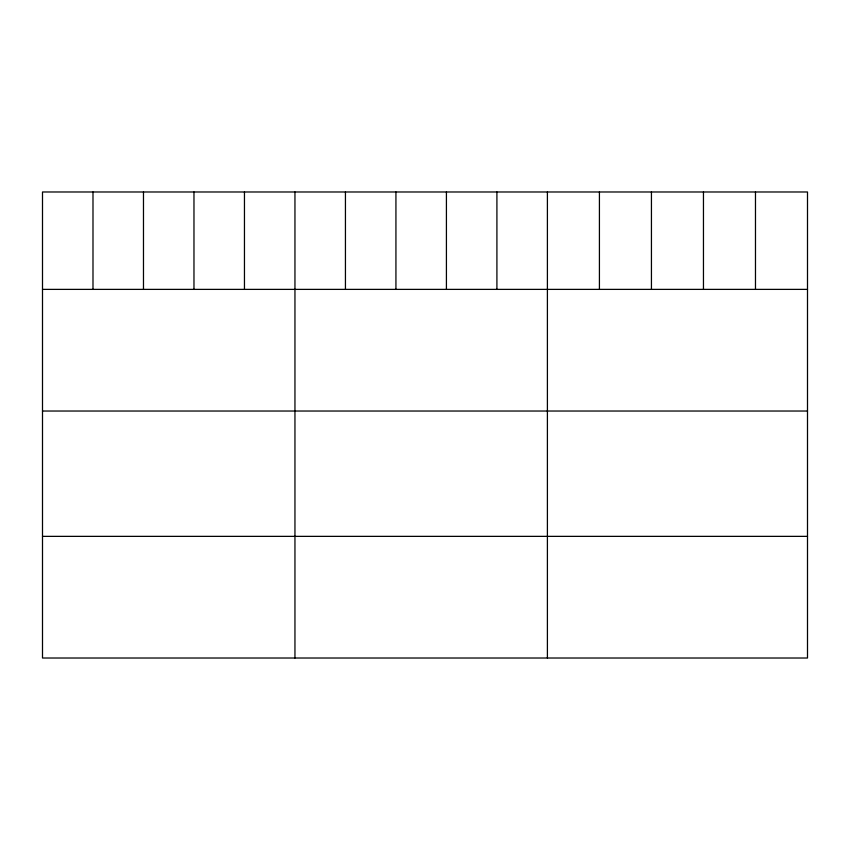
<?xml version="1.0" encoding="UTF-8"?>
<svg xmlns="http://www.w3.org/2000/svg" width="850" height="850" viewBox="0 0 850 850"><rect width="100%" height="100%" fill="white"/><g stroke="black" fill="none" stroke-linecap="round" stroke-linejoin="round"><path stroke-width="1.27" d="M807.5 289.382L807.5 658.017L42.5 658.017L42.5 191.983L807.5 191.983L807.5 289.382L42.5 289.382M42.5 411.028L807.5 411.028M42.5 536.361L807.5 536.361M755.48 191.983L755.48 289.382M703.46 191.983L703.46 289.382M651.44 191.983L651.44 289.382M599.42 191.983L599.42 289.382M547.4 191.983L547.4 658.017M496.91 191.983L496.91 289.382M446.42 191.983L446.42 289.382M395.93 191.983L395.93 289.382M345.44 191.983L345.44 289.382M294.95 191.983L294.95 658.017M244.46 191.983L244.46 289.382M193.97 191.983L193.97 289.382M143.48 191.983L143.48 289.382M92.99 191.983L92.99 289.382"/></g></svg>
